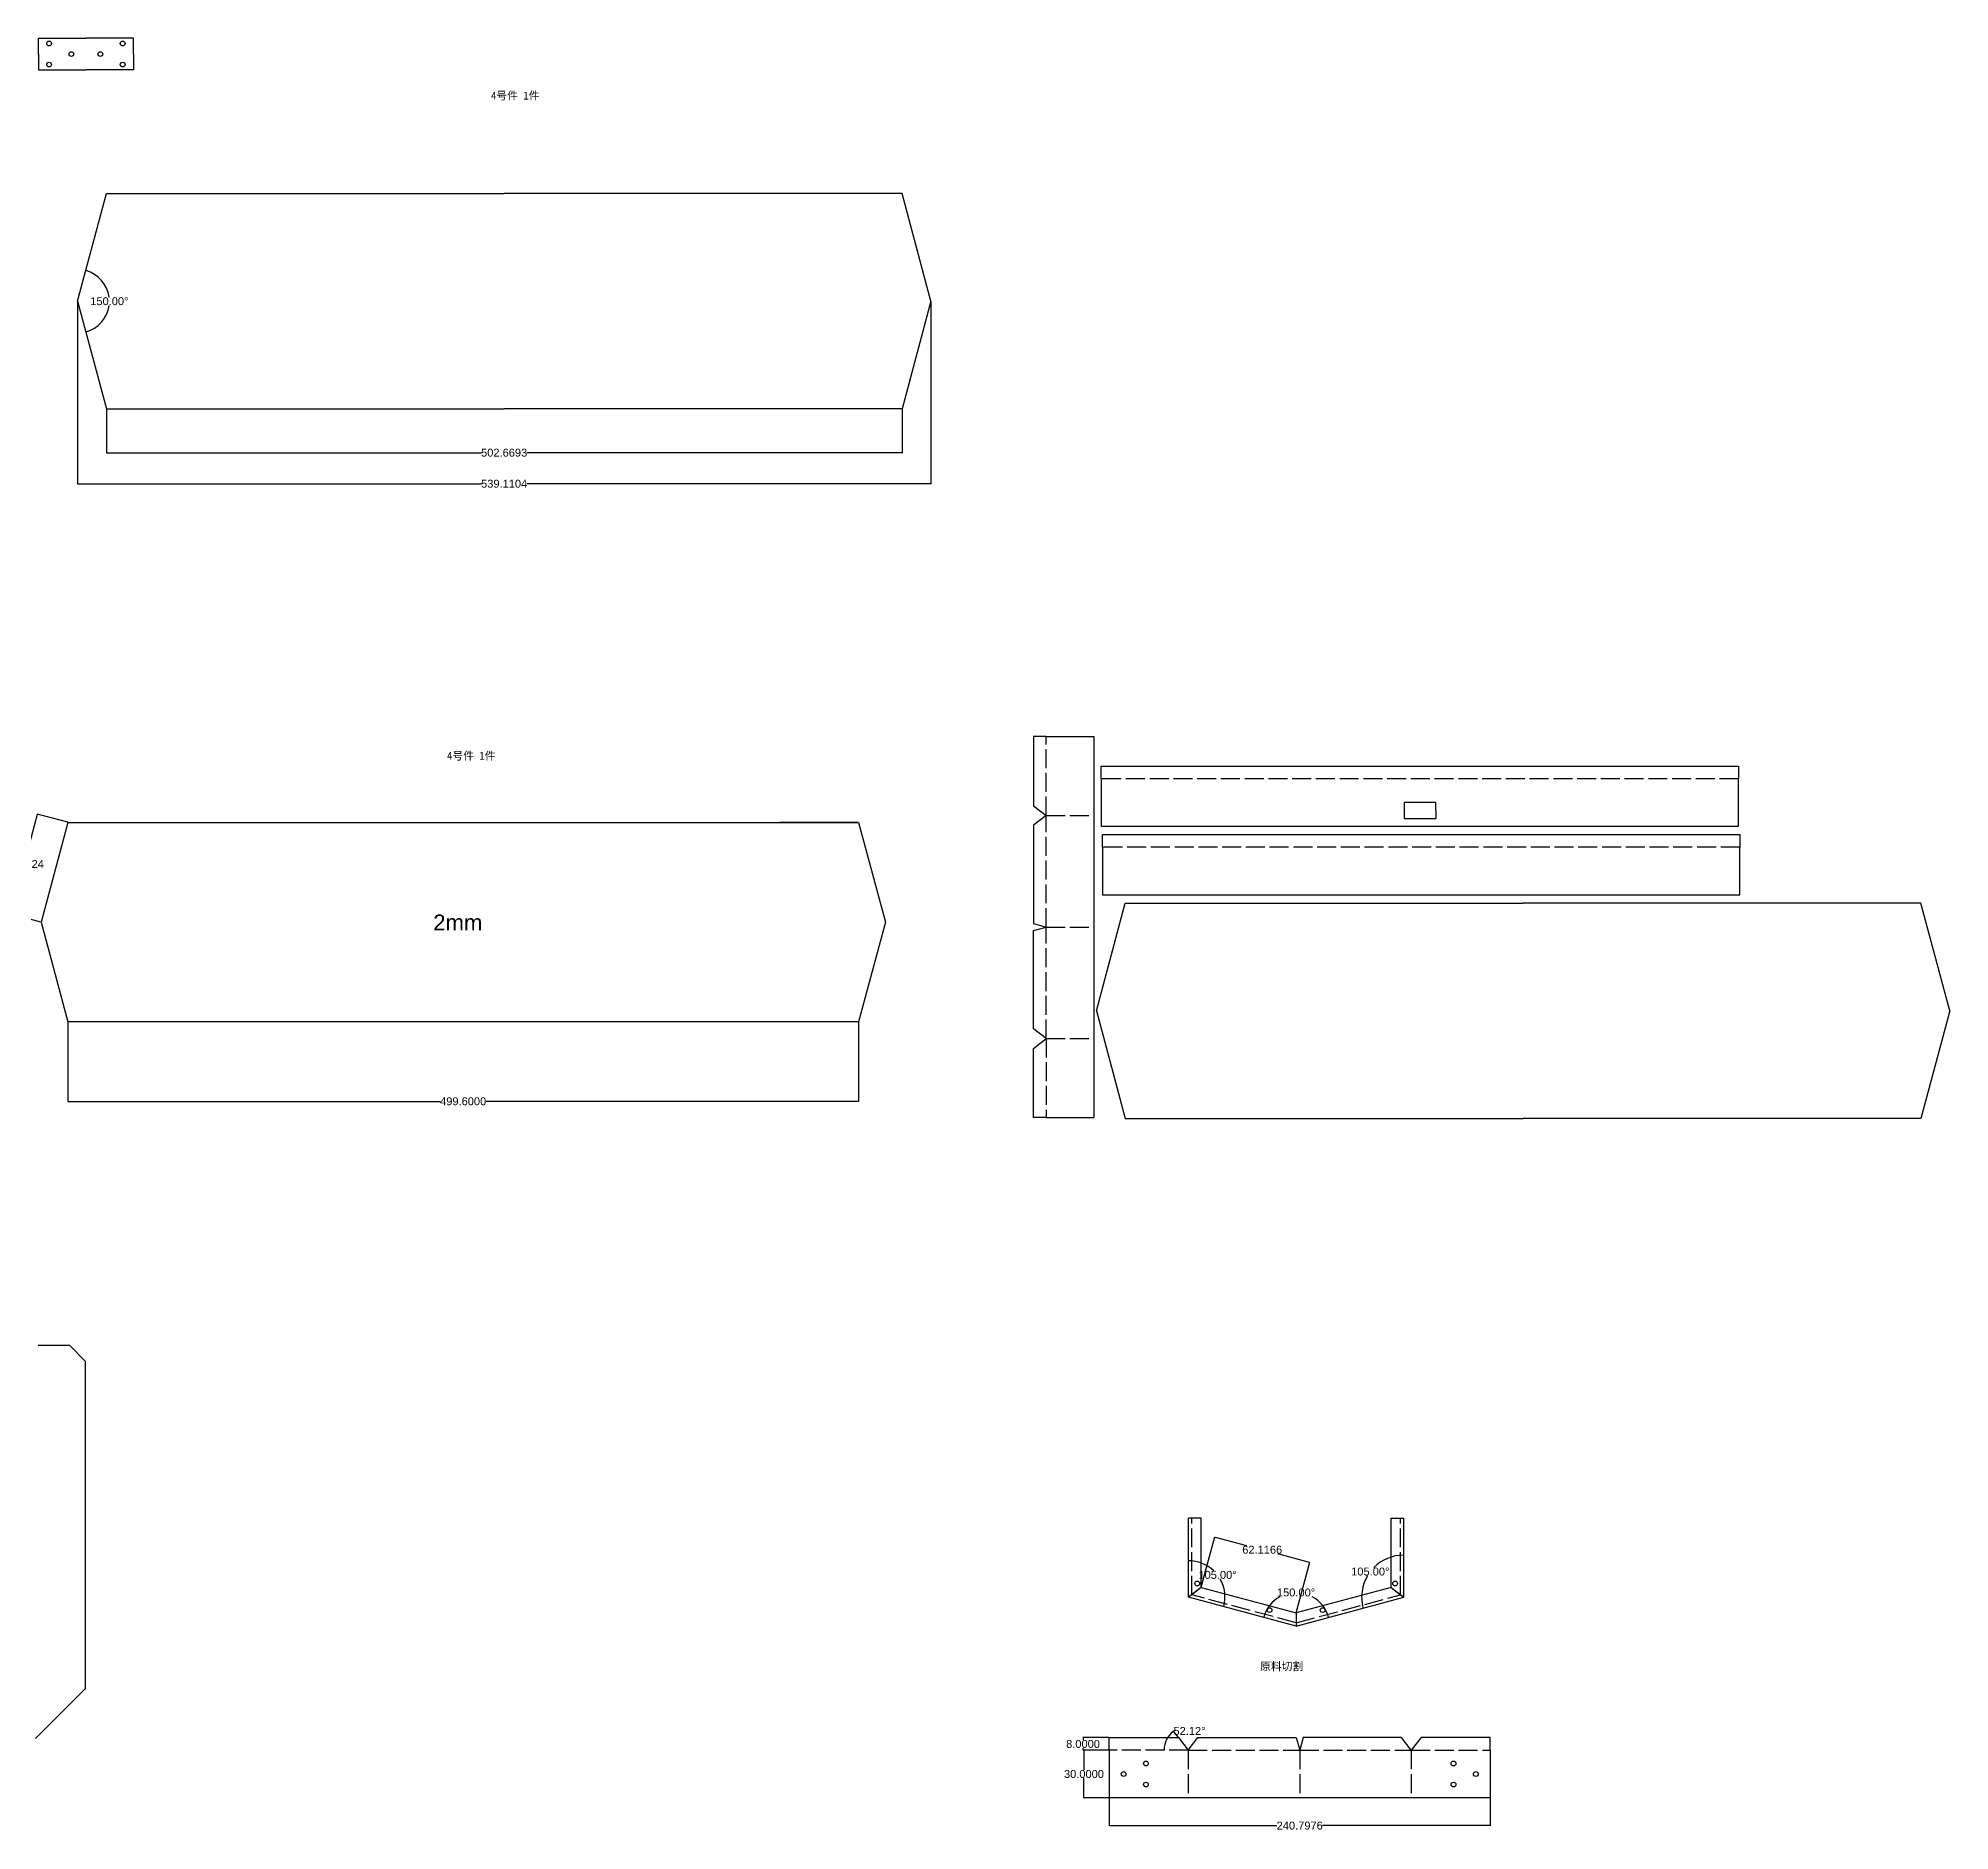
# Model space of a CAD drawing. Header units: inches. Extents: x 10703 to 14699, y 3470 to 5881.
# Drawn here: x 13491 to 14699, y 4680 to 5813 of the extents above; entities that cross this region are included whole.
import ezdxf

# ---------------------------------------------------------------- set-up
doc = ezdxf.new("R2010")
doc.units = ezdxf.units.IN
doc.header["$MEASUREMENT"] = 0
doc.linetypes.add('ACAD_ISO02W100', pattern=[15, 12, -3])
doc.layers.get('0').update_dxf_attribs({"true_color": 0xc2ced6})
doc.styles.get("Standard").update_dxf_attribs({"font": 'arial.ttf', "height": 5})
doc.dimstyles.get("Standard").update_dxf_attribs({"dimtxt": 5, "dimasz": 0.18, "dimexe": 0.18, "dimexo": 0.0625, "dimgap": 0.09, "dimtad": 0, "dimtih": 1, "dimtoh": 1, "dimdec": 4, "dimzin": 0, "dimdsep": 46, "dimtxsty": 'Standard', "dimcen": 0.09, "dimazin": 0, "dimtfac": 1, "dimtdec": 4, "dimtofl": 0, "dimtmove": 0, "dimatfit": 3, "dimfxl": 1, "dimtolj": 1, "dimtzin": 0, "dimarcsym": 0})

# ---------------------------------------------------------------- blocks, each defined once
blk = doc.blocks.new('*D13')
at = {"color": 0, "lineweight": -2, "transparency": 16777216}
for p, q in [((13490.8, 5322.5), (13483.1, 5293.9)), ((13510.1, 5317.6), (13490.7, 5322.8)), ((13474, 5259.9), (13481.7, 5288.6)), ((13493.2, 5254.6), (13473.8, 5259.8))]:
    blk.add_line(p, q, dxfattribs=at)
at = {"color": 0, "transparency": 16777216}
for points in [[(13490.8, 5322.5), (13490.8, 5322.5), (13490.9, 5322.7)], [(13474, 5259.9), (13474.1, 5259.9), (13474, 5259.7)]]:
    blk.add_solid(points, dxfattribs=at)
at = {"layer": 'Defpoints', "color": 0, "transparency": 16777216}
for p in [(13510.1, 5317.5), (13474, 5259.7), (13493.3, 5254.5)]:
    blk.add_point(p, dxfattribs=at)
at = {"color": 0, "transparency": 16777216, "insert": (13482.4, 5291.2), "char_height": 5, "attachment_point": 5}
blk.add_mtext('\\A1;65.2224', dxfattribs=at)
blk = doc.blocks.new('*D14')
at = {"color": 0, "lineweight": -2, "transparency": 16777216}
for p, q in [((13510.1, 5191.5), (13510.1, 5141.1)), ((14009.7, 5191.5), (14009.7, 5141.1)), ((13510.3, 5141.3), (13745.5, 5141.3)), ((14009.6, 5141.3), (13774.4, 5141.3))]:
    blk.add_line(p, q, dxfattribs=at)
at = {"color": 0, "transparency": 16777216}
for points in [[(13510.3, 5141.3), (13510.3, 5141.2), (13510.1, 5141.3)], [(14009.6, 5141.3), (14009.6, 5141.2), (14009.7, 5141.3)]]:
    blk.add_solid(points, dxfattribs=at)
at = {"layer": 'Defpoints', "color": 0, "transparency": 16777216}
for p in [(13510.1, 5191.5), (14009.7, 5191.5), (14009.7, 5141.3)]:
    blk.add_point(p, dxfattribs=at)
at = {"color": 0, "transparency": 16777216, "insert": (13759.9, 5141.3), "char_height": 5, "attachment_point": 5}
blk.add_mtext('\\A1;499.6000', dxfattribs=at)
blk = doc.blocks.new('*D30')
at = {"color": 0, "lineweight": -2, "transparency": 16777216}
for p, q in [((13516.3, 5646.8), (13516.3, 5531.3)), ((14055.4, 5646.8), (14055.4, 5531.3)), ((13516.5, 5531.5), (13771.5, 5531.5)), ((14055.2, 5531.5), (13800.2, 5531.5))]:
    blk.add_line(p, q, dxfattribs=at)
at = {"color": 0, "transparency": 16777216}
for points in [[(13516.5, 5531.5), (13516.5, 5531.4), (13516.3, 5531.5)], [(14055.2, 5531.5), (14055.2, 5531.4), (14055.4, 5531.5)]]:
    blk.add_solid(points, dxfattribs=at)
at = {"layer": 'Defpoints', "color": 0, "transparency": 16777216}
for p in [(13516.3, 5646.8), (14055.4, 5646.8), (13516.3, 5531.5)]:
    blk.add_point(p, dxfattribs=at)
at = {"color": 0, "transparency": 16777216, "insert": (13785.8, 5531.5), "char_height": 5, "attachment_point": 5}
blk.add_mtext('\\A1;539.1104', dxfattribs=at)
blk = doc.blocks.new('*D31')
at = {"color": 0, "lineweight": -2, "transparency": 16777216}
for p, q in [((13534.5, 5578.8), (13534.5, 5550.9)), ((14037.2, 5578.8), (14037.2, 5550.9)), ((13534.7, 5551.1), (13771.5, 5551.1)), ((14037, 5551.1), (13800.2, 5551.1))]:
    blk.add_line(p, q, dxfattribs=at)
at = {"color": 0, "transparency": 16777216}
for points in [[(13534.7, 5551.1), (13534.7, 5551.1), (13534.5, 5551.1)], [(14037, 5551.1), (14037, 5551.1), (14037.2, 5551.1)]]:
    blk.add_solid(points, dxfattribs=at)
at = {"layer": 'Defpoints', "color": 0, "transparency": 16777216}
for p in [(13534.5, 5578.8), (14037.2, 5578.8), (13534.5, 5551.1)]:
    blk.add_point(p, dxfattribs=at)
at = {"color": 0, "transparency": 16777216, "insert": (13785.8, 5551.1), "char_height": 5, "attachment_point": 5}
blk.add_mtext('\\A1;502.6693', dxfattribs=at)
blk = doc.blocks.new('*D32')
at = {"color": 0, "lineweight": -2, "transparency": 16777216}
for start, end in [(7.5631, 74.4864), (285.5136, 352.4369)]:
    blk.add_arc((13516.3, 5646.8), 20.1, start, end, dxfattribs=at)
at = {"color": 0, "transparency": 16777216}
for points in [[(13521.6, 5666.2), (13521.7, 5666.2), (13521.5, 5666.2)], [(13521.7, 5627.5), (13521.6, 5627.5), (13521.5, 5627.4)]]:
    blk.add_solid(points, dxfattribs=at)
at = {"layer": 'Defpoints', "color": 0, "transparency": 16777216}
for p in [(13534.5, 5714.8), (13516.3, 5646.8), (13516.3, 5646.8), (13534.5, 5638.3), (13534.5, 5578.8)]:
    blk.add_point(p, dxfattribs=at)
at = {"color": 0, "transparency": 16777216, "insert": (13536.4, 5646.8), "char_height": 5, "attachment_point": 5}
blk.add_mtext('\\A1;150.00°', dxfattribs=at)
blk = doc.blocks.new('*D37')
at = {"color": 0, "lineweight": -2, "transparency": 16777216}
for p, q in [((14168, 4701.2), (14168, 4683.6)), ((14408.8, 4701.2), (14408.8, 4683.6)), ((14168.2, 4683.7), (14274, 4683.7)), ((14408.6, 4683.7), (14302.8, 4683.7))]:
    blk.add_line(p, q, dxfattribs=at)
at = {"color": 0, "transparency": 16777216}
for points in [[(14168.2, 4683.8), (14168.2, 4683.7), (14168, 4683.7)], [(14408.6, 4683.8), (14408.6, 4683.7), (14408.8, 4683.7)]]:
    blk.add_solid(points, dxfattribs=at)
at = {"layer": 'Defpoints', "color": 0, "transparency": 16777216}
for p in [(14168, 4701.3), (14408.8, 4701.3), (14168, 4683.7)]:
    blk.add_point(p, dxfattribs=at)
at = {"color": 0, "transparency": 16777216, "insert": (14288.4, 4683.7), "char_height": 5, "attachment_point": 5}
blk.add_mtext('\\A1;240.7976', dxfattribs=at)
blk = doc.blocks.new('*D38')
at = {"color": 0, "lineweight": -2, "transparency": 16777216}
for p, q in [((14167.9, 4731.3), (14151.9, 4731.3)), ((14152.1, 4731.1), (14152.1, 4718.9)), ((14152.1, 4701.5), (14152.1, 4713.7)), ((14167.9, 4701.3), (14151.9, 4701.3))]:
    blk.add_line(p, q, dxfattribs=at)
at = {"color": 0, "transparency": 16777216}
for points in [[(14152, 4731.1), (14152.1, 4731.1), (14152.1, 4731.3)], [(14152, 4701.5), (14152.1, 4701.5), (14152.1, 4701.3)]]:
    blk.add_solid(points, dxfattribs=at)
at = {"layer": 'Defpoints', "color": 0, "transparency": 16777216}
for p in [(14168, 4731.3), (14152.1, 4701.3), (14168, 4701.3)]:
    blk.add_point(p, dxfattribs=at)
at = {"color": 0, "transparency": 16777216, "insert": (14152.1, 4716.3), "char_height": 5, "attachment_point": 5}
blk.add_mtext('\\A1;30.0000', dxfattribs=at)
blk = doc.blocks.new('*D39')
at = {"color": 0, "lineweight": -2, "transparency": 16777216}
for p, q in [((14167.9, 4739.3), (14151.3, 4739.3)), ((14151.5, 4739.1), (14151.5, 4737.9)), ((14167.9, 4731.3), (14151.3, 4731.3)), ((14151.5, 4731.5), (14151.5, 4732.7))]:
    blk.add_line(p, q, dxfattribs=at)
at = {"color": 0, "transparency": 16777216}
for points in [[(14151.5, 4739.1), (14151.5, 4739.1), (14151.5, 4739.3)], [(14151.5, 4731.5), (14151.5, 4731.5), (14151.5, 4731.3)]]:
    blk.add_solid(points, dxfattribs=at)
at = {"layer": 'Defpoints', "color": 0, "transparency": 16777216}
for p in [(14151.5, 4739.3), (14168, 4739.3), (14168, 4731.3)]:
    blk.add_point(p, dxfattribs=at)
at = {"color": 0, "transparency": 16777216, "insert": (14151.5, 4735.3), "char_height": 5, "attachment_point": 5}
blk.add_mtext('\\A1;8.0000', dxfattribs=at)
blk = doc.blocks.new('*D40')
at = {"color": 0, "lineweight": -2, "transparency": 16777216}
for start, end in [(46.3058, 89.5541), (345.4459, 29.6359)]:
    blk.add_arc((14218.1, 4828), 23.1, start, end, dxfattribs=at)
at = {"color": 0, "transparency": 16777216}
for points in [[(14218.3, 4851.1), (14218.3, 4851.2), (14218.1, 4851.1)], [(14240.6, 4822.2), (14240.5, 4822.2), (14240.5, 4822)]]:
    blk.add_solid(points, dxfattribs=at)
at = {"layer": 'Defpoints', "color": 0, "transparency": 16777216}
for p in [(14218.1, 4878), (14239.9, 4835.9), (14218.1, 4828), (14218.1, 4828), (14286.1, 4809.8)]:
    blk.add_point(p, dxfattribs=at)
at = {"color": 0, "transparency": 16777216, "insert": (14236.5, 4842.1), "char_height": 5, "attachment_point": 5}
blk.add_mtext('\\A1;105.00°', dxfattribs=at)
blk = doc.blocks.new('*D41')
at = {"color": 0, "lineweight": -2, "transparency": 16777216}
for start, end in [(118.9041, 164.5139), (15.4861, 61.0959)]:
    blk.add_arc((14286.1, 4809.8), 21.2, start, end, dxfattribs=at)
at = {"color": 0, "transparency": 16777216}
for points in [[(14265.7, 4815.4), (14265.7, 4815.4), (14265.7, 4815.3)], [(14306.6, 4815.4), (14306.6, 4815.4), (14306.6, 4815.3)]]:
    blk.add_solid(points, dxfattribs=at)
at = {"layer": 'Defpoints', "color": 0, "transparency": 16777216}
for p in [(14218.1, 4828), (14295.1, 4829), (14354.1, 4828), (14286.1, 4809.8), (14286.1, 4809.8)]:
    blk.add_point(p, dxfattribs=at)
at = {"color": 0, "transparency": 16777216, "insert": (14286.1, 4831), "char_height": 5, "attachment_point": 5}
blk.add_mtext('\\A1;150.00°', dxfattribs=at)
blk = doc.blocks.new('*D42')
at = {"color": 0, "lineweight": -2, "transparency": 16777216}
for start, end in [(90.3875, 134.9234), (149.3714, 194.6125)]:
    blk.add_arc((14354.1, 4828), 26.6, start, end, dxfattribs=at)
at = {"color": 0, "transparency": 16777216}
for points in [[(14354, 4854.6), (14354, 4854.6), (14354.1, 4854.6)], [(14328.4, 4821.3), (14328.4, 4821.3), (14328.4, 4821.1)]]:
    blk.add_solid(points, dxfattribs=at)
at = {"layer": 'Defpoints', "color": 0, "transparency": 16777216}
for p in [(14354.1, 4878), (14338.9, 4849.8), (14354.1, 4828), (14354.1, 4828), (14286.1, 4809.8)]:
    blk.add_point(p, dxfattribs=at)
at = {"color": 0, "transparency": 16777216, "insert": (14333, 4844.2), "char_height": 5, "attachment_point": 5}
blk.add_mtext('\\A1;105.00°', dxfattribs=at)
blk = doc.blocks.new('*D43')
at = {"color": 0, "lineweight": -2, "transparency": 16777216}
for p, q in [((14211.8, 4739.4), (14208.5, 4743.5)), ((14208.8, 4743.5), (14209, 4743.5))]:
    blk.add_line(p, q, dxfattribs=at)
for start, end in [(128.5505, 179.3253), (127.201, 127.8758)]:
    blk.add_arc((14218, 4731.3), 15.3, start, end, dxfattribs=at)
at = {"color": 0, "transparency": 16777216}
for points in [[(14208.5, 4743.3), (14208.5, 4743.2), (14208.6, 4743.4)], [(14202.8, 4731.5), (14202.7, 4731.5), (14202.7, 4731.3)]]:
    blk.add_solid(points, dxfattribs=at)
at = {"layer": 'Defpoints', "color": 0, "transparency": 16777216}
for p in [(14203.4, 4735.9), (14211.8, 4739.3), (14168, 4731.3), (14218, 4731.3), (14218, 4731.3)]:
    blk.add_point(p, dxfattribs=at)
at = {"color": 0, "transparency": 16777216, "insert": (14218.8, 4743.5), "char_height": 5, "attachment_point": 5}
blk.add_mtext('\\A1;52.12°', dxfattribs=at)
blk = doc.blocks.new('*D44')
at = {"color": 0, "lineweight": -2, "transparency": 16777216}
for p, q in [((14226.2, 4834.3), (14234.7, 4866.2)), ((14234.9, 4866), (14254.8, 4860.7)), ((14294.5, 4850), (14274.5, 4855.4)), ((14286.2, 4818.2), (14294.7, 4850.2))]:
    blk.add_line(p, q, dxfattribs=at)
at = {"color": 0, "transparency": 16777216}
for points in [[(14234.9, 4866.1), (14234.8, 4866), (14234.7, 4866.1)], [(14294.5, 4850.1), (14294.5, 4850), (14294.7, 4850)]]:
    blk.add_solid(points, dxfattribs=at)
at = {"layer": 'Defpoints', "color": 0, "transparency": 16777216}
for p in [(14294.7, 4850), (14226.1, 4834.2), (14286.1, 4818.1)]:
    blk.add_point(p, dxfattribs=at)
at = {"color": 0, "transparency": 16777216, "insert": (14264.7, 4858), "char_height": 5, "attachment_point": 5}
blk.add_mtext('\\A1;62.1166', dxfattribs=at)

msp = doc.modelspace()

# ---------------------------------------------------------------- linework, layer by layer
for p, q in [((13491.55397, 5802.96939), (13491.55397, 5812.96939)), ((13491.55397, 5812.96939), (13521.55397, 5812.96939)), ((13551.55397, 5812.96939), (13521.55397, 5812.96939)), ((13551.55397, 5802.96939), (13551.55397, 5812.96939)), ((13491.55397, 5802.96939), (13491.55397, 5792.96939)), ((13551.55397, 5802.96939), (13551.55397, 5792.96939)), ((13491.55397, 5792.96939), (13521.55397, 5792.96939)), ((13551.55397, 5792.96939), (13521.55397, 5792.96939)), ((13516.28627, 5646.83486), (13534.50681, 5714.83486)), ((13534.50681, 5714.83486), (13785.84147, 5714.83486)), ((14037.17612, 5714.83486), (13785.84147, 5714.83486)), ((14055.39667, 5646.83486), (14037.17612, 5714.83486)), ((13516.28627, 5646.83486), (13534.50681, 5578.83486)), ((14055.39667, 5646.83486), (14037.17612, 5578.83486)), ((13534.50681, 5578.83486), (13785.84147, 5578.83486)), ((14037.17612, 5578.83486), (13785.84147, 5578.83486)), ((14128.23742, 5371.80208), (14120.23742, 5371.80208)), ((14120.23742, 5371.80208), (14120.23742, 5328.02448)), ((14128.23742, 5371.80208), (14158.23742, 5371.80208)), ((14158.23742, 5371.80208), (14158.23742, 5131.00448)), ((14162.97123, 5345.08481), (14162.97123, 5353.08481)), ((14162.97123, 5353.08481), (14565.64053, 5353.08481)), ((14565.64053, 5353.08481), (14565.64053, 5345.08481)), ((14162.97123, 5345.08481), (14162.97123, 5315.08481)), ((14565.64053, 5315.08481), (14565.64053, 5345.08481)), ((14120.23742, 5328.02448), (14128.23742, 5321.80208)), ((14374.30588, 5330.08481), (14354.30588, 5330.08481)), ((14354.30588, 5330.08481), (14354.30588, 5320.08481)), ((14374.30588, 5325.08481), (14374.30588, 5330.08481)), ((13510.13859, 5317.54847), (13493.25779, 5254.54847)), ((13510.13859, 5317.54847), (13560.13859, 5317.54847)), ((13510.13859, 5317.54847), (13759.93859, 5317.54847)), ((13510.13859, 5317.54847), (14009.73859, 5317.54847)), ((14009.73859, 5317.54847), (13959.73859, 5317.54847)), ((14009.73859, 5317.54847), (13996.73859, 5317.54847)), ((14009.73859, 5317.54847), (14026.61939, 5254.54847)), ((14128.23742, 5321.80208), (14120.14325, 5315.70268)), ((14120.14325, 5315.70268), (14120.14325, 5253.58608)), ((14162.97123, 5315.08481), (14565.64053, 5315.08481)), ((14354.30588, 5320.08481), (14374.30588, 5320.08481)), ((14374.30588, 5325.08481), (14374.30588, 5320.08481)), ((14163.74316, 5301.82363), (14163.74316, 5309.82363)), ((14163.74316, 5309.82363), (14566.41246, 5309.82363)), ((14163.74316, 5301.82363), (14163.74316, 5271.82363)), ((14566.41246, 5309.82363), (14566.41246, 5301.82363)), ((14566.41246, 5271.82363), (14566.41246, 5301.82363)), ((14159.96093, 5198.52971), (14178.18147, 5266.52971)), ((14163.74316, 5271.82363), (14566.41246, 5271.82363)), ((14178.18147, 5266.52971), (14429.51613, 5266.52971)), ((14680.85078, 5266.52971), (14429.51613, 5266.52971)), ((14699.07132, 5198.52971), (14680.85078, 5266.52971)), ((13493.25779, 5254.54847), (13510.13859, 5191.54847)), ((14026.61939, 5254.54847), (14009.73859, 5191.54847)), ((14120.14325, 5253.58608), (14128.23742, 5251.40328)), ((14120.14325, 5249.22047), (14128.23742, 5251.40328)), ((14120.14325, 5187.10387), (14120.14325, 5249.22047)), ((14159.96093, 5198.52971), (14178.18147, 5130.52971)), ((14699.07132, 5198.52971), (14680.85078, 5130.52971)), ((14009.73859, 5191.54847), (13510.13859, 5191.54847)), ((14128.23742, 5181.00448), (14120.14325, 5187.10387)), ((14120.23742, 5174.78208), (14128.23742, 5181.00448)), ((14120.23742, 5131.00448), (14120.23742, 5174.78208)), ((14128.23742, 5131.00448), (14120.23742, 5131.00448)), ((14128.23742, 5131.00448), (14158.23742, 5131.00448)), ((14178.18147, 5130.52971), (14429.51613, 5130.52971)), ((14680.85078, 5130.52971), (14429.51613, 5130.52971)), ((13511.35167, 4986.96173), (13491.35167, 4986.96173)), ((13521.35167, 4976.96173), (13511.35167, 4986.96173)), ((13521.35167, 4770.39319), (13521.35167, 4976.96173)), ((14218.14542, 4827.99738), (14218.14542, 4877.99738)), ((14220.14542, 4877.99738), (14218.14542, 4877.99738)), ((14226.14542, 4877.99738), (14220.14542, 4877.99738)), ((14226.14542, 4834.21975), (14226.14542, 4877.99738)), ((14346.14546, 4877.99738), (14352.14546, 4877.99738)), ((14346.14546, 4834.21975), (14346.14546, 4877.99738)), ((14352.14546, 4877.99738), (14354.14546, 4877.99738)), ((14354.14546, 4827.99738), (14354.14546, 4877.99738)), ((14218.14542, 4827.99738), (14218.14542, 4836.69178)), ((14226.14542, 4834.21975), (14218.14542, 4827.99738)), ((14226.14542, 4834.21975), (14220.14542, 4829.53204)), ((14226.14542, 4834.21975), (14286.14544, 4818.14279)), ((14346.14546, 4834.21975), (14286.14544, 4818.14279)), ((14346.14546, 4834.21975), (14352.14546, 4829.53204)), ((14346.14546, 4834.21975), (14354.14546, 4827.99738)), ((14286.14544, 4809.77683), (14218.14542, 4827.99738)), ((14286.14544, 4809.77683), (14354.14546, 4827.99738)), ((14286.14544, 4818.14279), (14286.14544, 4811.84738)), ((14286.14544, 4818.14279), (14286.14544, 4811.84738)), ((14286.14544, 4811.84738), (14286.14544, 4809.77683)), ((14286.14544, 4811.84738), (14286.14544, 4809.77683)), ((13489.63594, 4738.67746), (13521.35167, 4770.39319)), ((14168.01239, 4731.3016), (14168.01239, 4739.3016)), ((14168.01239, 4739.3016), (14211.78999, 4739.3016)), ((14211.78999, 4739.3016), (14218.01239, 4731.3016)), ((14218.01239, 4731.3016), (14224.11178, 4739.39577)), ((14224.11178, 4739.39577), (14286.22838, 4739.39577)), ((14286.22838, 4739.39577), (14288.41119, 4731.3016)), ((14290.59399, 4739.39577), (14288.41119, 4731.3016)), ((14352.71059, 4739.39577), (14290.59399, 4739.39577)), ((14358.80999, 4731.3016), (14352.71059, 4739.39577)), ((14365.03239, 4739.3016), (14358.80999, 4731.3016)), ((14408.80999, 4739.3016), (14365.03239, 4739.3016)), ((14408.80999, 4731.3016), (14408.80999, 4739.3016)), ((14168.01239, 4731.3016), (14168.01239, 4701.3016)), ((14408.80999, 4731.3016), (14408.80999, 4701.3016)), ((14408.80999, 4701.3016), (14168.01239, 4701.3016))]:
    msp.add_line(p, q)
at = {"color": 2, "linetype": 'ACAD_ISO02W100'}
for p, q in [((14128.23742, 5321.80208), (14128.23742, 5371.80208)), ((14565.64053, 5345.08481), (14162.97123, 5345.08481)), ((14128.23742, 5251.40328), (14128.23742, 5321.80208)), ((14128.23742, 5321.80208), (14158.23742, 5321.80208)), ((14566.41246, 5301.82363), (14163.74316, 5301.82363)), ((14128.23742, 5181.00448), (14128.23742, 5251.40328)), ((14128.23742, 5251.40328), (14158.23742, 5251.40328)), ((14128.23742, 5181.00448), (14128.23742, 5131.00448)), ((14128.23742, 5181.00448), (14158.23742, 5181.00448)), ((14218.01239, 4731.3016), (14168.01239, 4731.3016)), ((14218.01239, 4731.3016), (14288.41119, 4731.3016)), ((14218.01239, 4731.3016), (14218.01239, 4701.3016)), ((14288.41119, 4731.3016), (14358.80999, 4731.3016)), ((14288.41119, 4731.3016), (14288.41119, 4701.3016)), ((14358.80999, 4731.3016), (14408.80999, 4731.3016)), ((14358.80999, 4731.3016), (14358.80999, 4701.3016))]:
    msp.add_line(p, q, dxfattribs=at)
at = {"color": 4, "linetype": 'ACAD_ISO02W100'}
for p, q in [((14220.14542, 4829.53204), (14220.14542, 4877.99738)), ((14352.14546, 4829.53204), (14352.14546, 4877.99738)), ((14286.14544, 4811.84738), (14220.14542, 4829.53204)), ((14286.14544, 4811.84738), (14352.14546, 4829.53204))]:
    msp.add_line(p, q, dxfattribs=at)
for centre in [(13498.30607, 5809.63606), (13544.80187, 5809.63606), (13498.30607, 5796.30273), (13512.40351, 5802.96939), (13530.70443, 5802.96939), (13544.80187, 5796.30273), (14223.64542, 4836.69178), (14348.64546, 4836.69178), (14269.3879, 4819.84577), (14302.90297, 4819.84577), (14191.26029, 4722.96827), (14385.56209, 4722.96827), (14177.16285, 4716.3016), (14191.26029, 4709.63493), (14385.56209, 4709.63493), (14399.65953, 4716.3016)]:
    msp.add_circle(centre, 1.5)

# ---------------------------------------------------------------- texts
at = {"attachment_point": 1}
for s, width, gutter_width, heights, insert, char_height in [('{\\fSimSun|b0|i0|c134|p2;4号件 1件}', 77.2315915, 25, [8.26687], (13777.47123, 5779.18712), 5), ('{\\fSimSun|b0|i0|c134|p2;4号件 1件}', 77.2315915, 25, [8.26687], (13749.70431, 5362.13658), 5), ('2mm', 63.8705472, 1, [0], (13740.98218, 5259.3076), 10), ('{\\fSimSun|b0|i0|c134|p2;原料切割}', 38.4114924, 25, [0], (14263.35977, 4786.84147), 5)]:
    msp.add_mtext_dynamic_manual_height_columns(s, width=width, gutter_width=gutter_width, heights=heights, dxfattribs=dict(at, insert=insert, char_height=char_height))

# ---------------------------------------------------------------- dimensions: what is measured, and where the dimension line sits
for base, line1, line2, picture, middle in [((13534.48482, 5638.34873), ((13516.28627, 5646.83486), (13534.50681, 5578.83486)), ((13516.28627, 5646.83486), (13534.50681, 5714.83486)), '*D32', (13536.36615, 5646.83486)), ((14239.8778, 4835.90732), ((14286.14544, 4809.77683), (14218.14542, 4827.99738)), ((14218.14542, 4827.99738), (14218.14542, 4877.99738)), '*D40', (14236.4934, 4842.07628)), ((14338.87817, 4849.80132), ((14286.14544, 4809.77683), (14354.14546, 4827.99738)), ((14354.14546, 4827.99738), (14354.14546, 4877.99738)), '*D42', (14333.02822, 4844.20121)), ((14295.11166, 4829.00495), ((14286.14544, 4809.77683), (14354.14546, 4827.99738)), ((14286.14544, 4809.77683), (14218.14542, 4827.99738)), '*D41', (14286.14544, 4830.99271)), ((14203.42479, 4735.86601), ((14218.01239, 4731.3016), (14168.01239, 4731.3016)), ((14211.78999, 4739.3016), (14218.01239, 4731.3016)), '*D43', (14218.8004, 4743.47641))]:
    dim = msp.add_angular_dim_2l(base=base, line1=line1, line2=line2, dimstyle='Standard')
    dim.commit()
    dim.dimension.update_dxf_attribs({"geometry": picture, "text_midpoint": middle})
for base, p1, p2, picture, middle in [((13516.28627, 5531.47414), (14055.39667, 5646.83486), (13516.28627, 5646.83486), '*D30', (13785.84147, 5531.47414)), ((13534.50681, 5551.09219), (14037.17612, 5578.83486), (13534.50681, 5578.83486), '*D31', (13785.84147, 5551.09219)), ((14009.73859, 5141.27182), (13510.13859, 5191.54847), (14009.73859, 5191.54847), '*D14', (13759.93859, 5141.27182)), ((14168.01239, 4683.73576), (14408.80999, 4701.3016), (14168.01239, 4701.3016), '*D37', (14288.41119, 4683.73576))]:
    dim = msp.add_linear_dim(base=base, p1=p1, p2=p2, dimstyle='Standard')
    dim.commit()
    dim.dimension.update_dxf_attribs({"geometry": picture, "text_midpoint": middle})
for p1, p2, distance, picture, middle in [((13510.13859, 5317.54847), (13493.25779, 5254.54847), -19.96135, '*D13', (13482.41701, 5291.21485)), ((14226.14542, 4834.21975), (14286.14544, 4818.14279), 32.97743, '*D44', (14264.68062, 4858.03503))]:
    dim = msp.add_aligned_dim(p1=p1, p2=p2, distance=distance, dimstyle='Standard')
    dim.commit()
    dim.dimension.update_dxf_attribs({"geometry": picture, "text_midpoint": middle})
for base, p2, picture, middle in [((14151.5116, 4739.3016), (14168.01239, 4739.3016), '*D39', (14151.5116, 4735.3016)), ((14152.07728, 4701.3016), (14168.01239, 4701.3016), '*D38', (14152.07728, 4716.3016))]:
    dim = msp.add_linear_dim(base=base, p1=(14168.01239, 4731.3016), p2=p2, angle=90, dimstyle='Standard')
    dim.commit()
    dim.dimension.update_dxf_attribs({"geometry": picture, "text_midpoint": middle})

doc.saveas('drawing.dxf')
